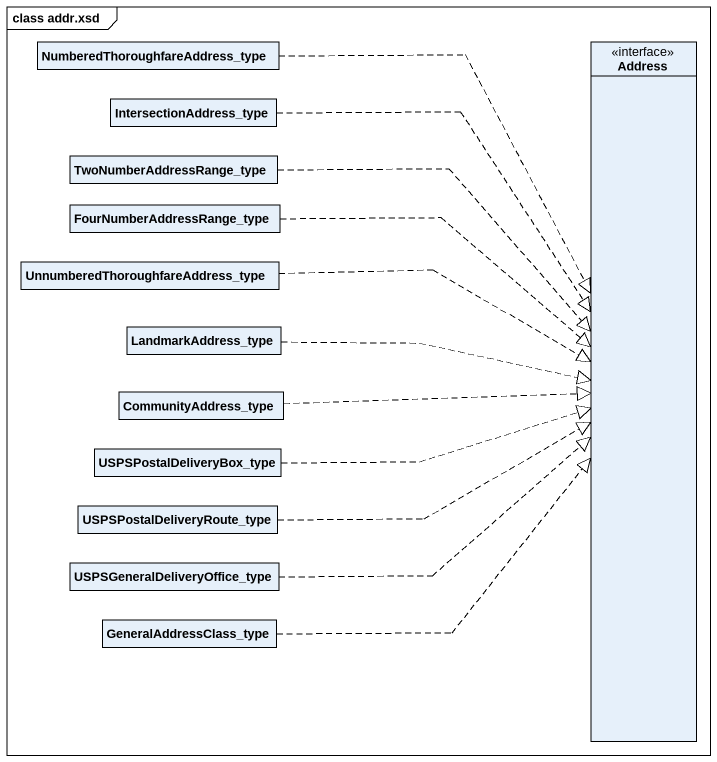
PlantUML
@startuml
mainframe class addr.xsd
hide circle
hide empty members
class "NumberedThoroughfareAddress_type" as NumberedThoroughfareAddress
interface Address
class IntersectionAddress_type
class TwoNumberAddressRange_type
class FourNumberAddressRange_type
class "UnnumberedThoroughfareAddress_type" as UnnumberedThoroughfareAddres
class LandmarkAddress_type
class CommunityAddress_type
class USPSPostalDeliveryBox_type
class USPSPostalDeliveryRoute_type
class "USPSGeneralDeliveryOffice_type" as USPSGeneralDeliveryOffice
class GeneralAddressClass_type
NumberedThoroughfareAddress ..|> Address
IntersectionAddress_type ..|> Address
TwoNumberAddressRange_type .right.|> Address
FourNumberAddressRange_type .right.|> Address
UnnumberedThoroughfareAddres .right.|> Address
LandmarkAddress_type .right.|> Address
CommunityAddress_type .right.|> Address
USPSPostalDeliveryBox_type .right.|> Address
USPSPostalDeliveryRoute_type .right.|> Address
USPSGeneralDeliveryOffice .right.|> Address
GeneralAddressClass_type .right.|> Address
@enduml
